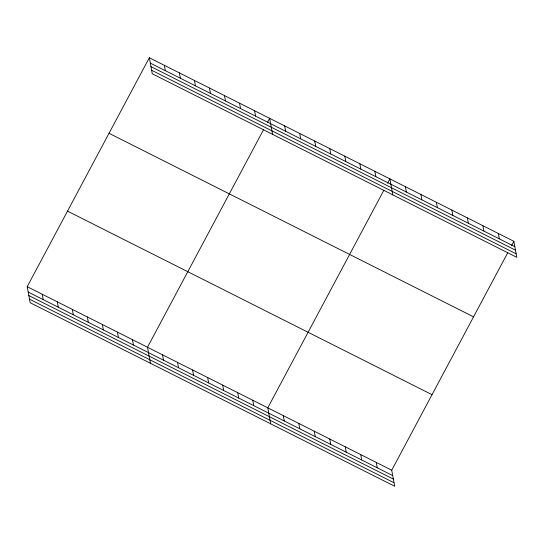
<?xml version="1.0" encoding="UTF-8"?>
<svg xmlns="http://www.w3.org/2000/svg" width="544" height="544" viewBox="0 0 544 544"><rect width="100%" height="100%" fill="white"/><g stroke="black" fill="none" stroke-linecap="round" stroke-linejoin="round"><path stroke-width="0.82" d="M507.715 252.804L391.734 470.227L394.672 486.248L30.144 302.709L27.2 286.681L149.328 57.752L513.856 241.291L516.8 257.319L152.266 73.773L149.328 57.752M263.48 129.832L147.499 347.249L150.436 363.276M267.322 122.638L269.62 118.32L272.564 134.348M383.778 190.4L267.791 407.816L270.735 423.844M387.614 183.206L389.919 178.888L392.856 194.915M511.557 245.609L513.856 241.291M150.314 63.111L514.842 246.656M150.96 66.633L515.488 250.179M151.62 70.258L516.154 253.803M109.024 133.294L473.559 316.839M67.504 211.133L432.031 394.679M27.2 286.681L391.734 470.227M28.186 292.046L392.714 475.592M28.832 295.562L393.36 479.108M29.498 299.186L394.026 482.732M498.365 233.492L499.351 238.857M482.875 225.692L483.861 231.057M467.378 217.892L468.364 223.258M451.887 210.093L452.873 215.458M436.397 202.293L437.383 207.658M420.9 194.494L421.886 199.852M405.409 186.687L406.395 192.052M374.884 171.319L375.863 176.684M359.842 163.744L360.828 169.109M344.808 156.176L345.794 161.541M329.773 148.607L330.752 153.966M376.237 462.427L377.223 467.786M314.731 141.032L315.717 146.397M360.747 454.621L361.733 459.986M299.696 133.464L300.682 138.829M345.256 446.821L346.236 452.186M284.662 125.888L285.641 131.254M329.759 439.022L330.745 444.387M314.269 431.222L315.255 436.587M254.585 110.745L255.571 116.11M298.778 423.422L299.764 428.788M239.55 103.176L240.53 108.542M224.509 95.608L225.495 100.973M283.281 415.623L284.267 420.981M209.474 88.033L210.46 93.398M194.439 80.464L195.425 85.83M252.756 400.248L253.742 405.613M179.398 72.889L180.384 78.254M237.714 392.68L238.7 398.038M164.363 65.321L165.349 70.686M222.68 385.104L223.666 390.47M207.645 377.536L208.631 382.901M192.603 369.961L193.589 375.326M177.568 362.392L178.554 367.758M162.534 354.817L163.52 360.182M132.457 339.68L133.443 345.046M117.422 332.105L118.408 337.47M102.388 324.537L103.367 329.902M87.346 316.962L88.332 322.327M72.311 309.393L73.297 314.758M57.276 301.825L58.256 307.183M42.235 294.25L43.221 299.615"/></g></svg>
